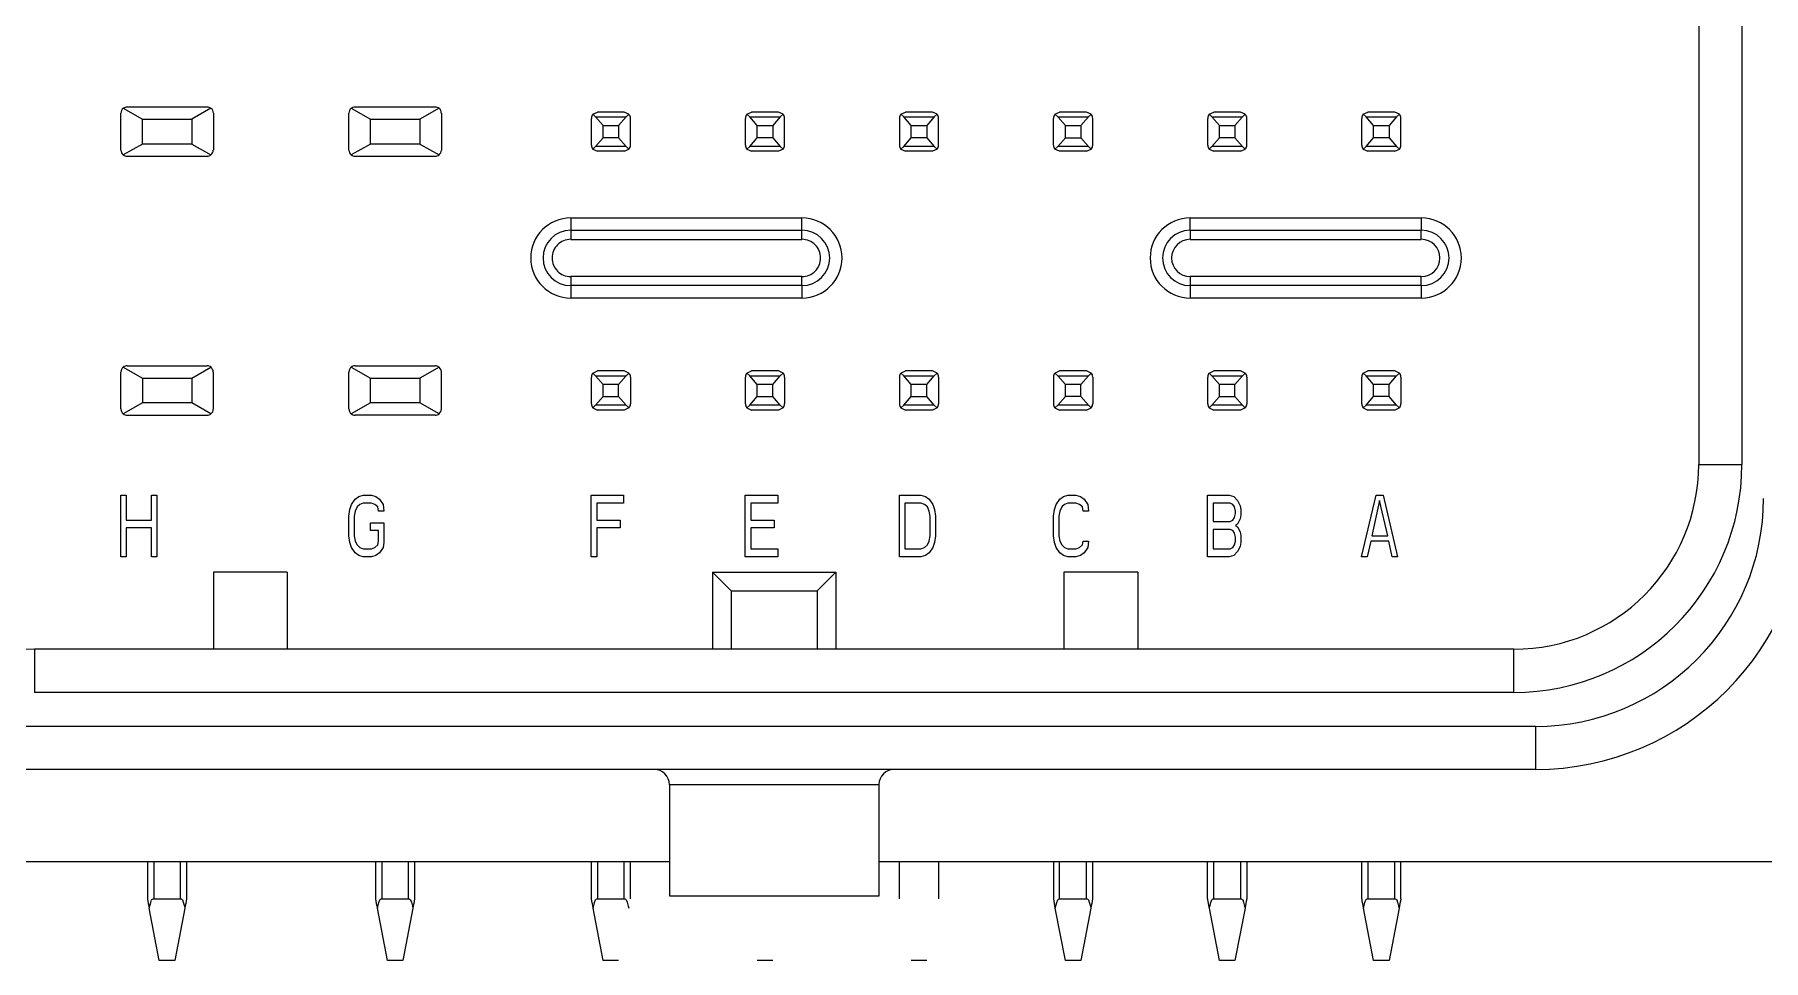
# Model space of a CAD drawing. Extents: x 2.24 to 7.89, y 4.31 to 7.98.
# Drawn here: x 2.791 to 3.895, y 4.374 to 4.966 of the extents above; entities that cross this region are included whole.
import ezdxf

# ---------------------------------------------------------------- set-up
doc = ezdxf.new("R2010")
doc.units = 0
doc.layers.get('0').update_dxf_attribs({"linetype": 'CONTINUOUS'})

msp = doc.modelspace()

# ---------------------------------------------------------------- linework, layer by layer
at = {"color": 7, "linetype": 'CONTINUOUS'}
for p, q in [((3.8538, 5.2818), (3.8538, 4.6913)), ((3.8814, 5.2818), (3.8814, 4.6913)), ((2.8459, 4.8921), (2.8459, 4.9157)), ((2.8474, 4.9188), (2.8597, 4.9118)), ((2.901, 4.9196), (2.8499, 4.9196)), ((2.9035, 4.9188), (2.8912, 4.9118)), ((2.905, 4.9157), (2.905, 4.8921)), ((2.9916, 4.8921), (2.9916, 4.9157)), ((2.9931, 4.9188), (3.0054, 4.9118)), ((3.0467, 4.9196), (2.9955, 4.9196)), ((3.0492, 4.9188), (3.0369, 4.9118)), ((3.0507, 4.9157), (3.0507, 4.8921)), ((3.1473, 4.915), (3.1504, 4.9164)), ((3.1473, 4.915), (3.1491, 4.9133)), ((3.1675, 4.9164), (3.1504, 4.9164)), ((3.1705, 4.915), (3.1675, 4.9164)), ((3.1687, 4.9133), (3.1705, 4.915)), ((3.2458, 4.915), (3.2488, 4.9164)), ((3.2458, 4.915), (3.2476, 4.9133)), ((3.2659, 4.9164), (3.2488, 4.9164)), ((3.2689, 4.915), (3.2659, 4.9164)), ((3.2671, 4.9133), (3.2689, 4.915)), ((3.3442, 4.915), (3.3472, 4.9164)), ((3.3442, 4.915), (3.346, 4.9133)), ((3.3643, 4.9164), (3.3472, 4.9164)), ((3.3673, 4.915), (3.3643, 4.9164)), ((3.3655, 4.9133), (3.3673, 4.915)), ((3.4426, 4.915), (3.4456, 4.9164)), ((3.4444, 4.9133), (3.4426, 4.915)), ((3.4628, 4.9164), (3.4456, 4.9164)), ((3.4658, 4.915), (3.4628, 4.9164)), ((3.4658, 4.915), (3.464, 4.9133)), ((3.541, 4.915), (3.5441, 4.9164)), ((3.541, 4.915), (3.5428, 4.9133)), ((3.5612, 4.9164), (3.5441, 4.9164)), ((3.5642, 4.915), (3.5612, 4.9164)), ((3.5624, 4.9133), (3.5642, 4.915)), ((3.6395, 4.915), (3.6425, 4.9164)), ((3.6395, 4.915), (3.6413, 4.9133)), ((3.6596, 4.9164), (3.6425, 4.9164)), ((3.6626, 4.915), (3.6596, 4.9164)), ((3.6608, 4.9133), (3.6626, 4.915)), ((2.8597, 4.896), (2.8597, 4.9118)), ((2.8597, 4.9118), (2.8912, 4.9118)), ((2.8912, 4.9118), (2.8912, 4.896)), ((3.0054, 4.896), (3.0054, 4.9118)), ((3.0054, 4.9118), (3.0369, 4.9118)), ((3.0369, 4.9118), (3.0369, 4.896)), ((3.1464, 4.9124), (3.1464, 4.8953)), ((3.154, 4.9078), (3.1491, 4.9133)), ((3.1491, 4.9133), (3.1687, 4.9133)), ((3.154, 4.9078), (3.1638, 4.9078)), ((3.154, 4.9), (3.154, 4.9078)), ((3.1687, 4.9133), (3.1638, 4.9078)), ((3.1638, 4.9078), (3.1638, 4.9)), ((3.1714, 4.8953), (3.1714, 4.9124)), ((3.2448, 4.9124), (3.2448, 4.8953)), ((3.2524, 4.9078), (3.2476, 4.9133)), ((3.2476, 4.9133), (3.2671, 4.9133)), ((3.2524, 4.9078), (3.2623, 4.9078)), ((3.2524, 4.9), (3.2524, 4.9078)), ((3.2671, 4.9133), (3.2623, 4.9078)), ((3.2623, 4.9078), (3.2623, 4.9)), ((3.2698, 4.8953), (3.2698, 4.9124)), ((3.3433, 4.9124), (3.3433, 4.8953)), ((3.3508, 4.9078), (3.346, 4.9133)), ((3.346, 4.9133), (3.3655, 4.9133)), ((3.3508, 4.9), (3.3508, 4.9078)), ((3.3508, 4.9078), (3.3607, 4.9078)), ((3.3655, 4.9133), (3.3607, 4.9078)), ((3.3607, 4.9078), (3.3607, 4.9)), ((3.3683, 4.8953), (3.3683, 4.9124)), ((3.4417, 4.8953), (3.4417, 4.9124)), ((3.4493, 4.9078), (3.4444, 4.9133)), ((3.4444, 4.9133), (3.464, 4.9133)), ((3.4493, 4.9), (3.4493, 4.9078)), ((3.4493, 4.9078), (3.4591, 4.9078)), ((3.464, 4.9133), (3.4591, 4.9078)), ((3.4591, 4.9078), (3.4591, 4.9)), ((3.4667, 4.8953), (3.4667, 4.9124)), ((3.5401, 4.9124), (3.5401, 4.8953)), ((3.5477, 4.9078), (3.5428, 4.9133)), ((3.5428, 4.9133), (3.5624, 4.9133)), ((3.5477, 4.9078), (3.5575, 4.9078)), ((3.5477, 4.9), (3.5477, 4.9078)), ((3.5624, 4.9133), (3.5575, 4.9078)), ((3.5575, 4.9078), (3.5575, 4.9)), ((3.5651, 4.8953), (3.5651, 4.9124)), ((3.6385, 4.9124), (3.6385, 4.8953)), ((3.6461, 4.9078), (3.6413, 4.9133)), ((3.6413, 4.9133), (3.6608, 4.9133)), ((3.6461, 4.9078), (3.656, 4.9078)), ((3.6461, 4.9), (3.6461, 4.9078)), ((3.6608, 4.9133), (3.656, 4.9078)), ((3.656, 4.9078), (3.656, 4.9)), ((3.6635, 4.8953), (3.6635, 4.9124)), ((2.8597, 4.896), (2.8474, 4.889)), ((2.8912, 4.896), (2.8597, 4.896)), ((2.8912, 4.896), (2.9035, 4.889)), ((3.0054, 4.896), (2.9931, 4.889)), ((3.0369, 4.896), (3.0054, 4.896)), ((3.0369, 4.896), (3.0492, 4.889)), ((3.1473, 4.8928), (3.1491, 4.8945)), ((3.1473, 4.8928), (3.1504, 4.8914)), ((3.1491, 4.8945), (3.154, 4.9)), ((3.1687, 4.8945), (3.1491, 4.8945)), ((3.1638, 4.9), (3.154, 4.9)), ((3.1638, 4.9), (3.1687, 4.8945)), ((3.1675, 4.8914), (3.1705, 4.8928)), ((3.1687, 4.8945), (3.1705, 4.8928)), ((3.2458, 4.8928), (3.2476, 4.8945)), ((3.2458, 4.8928), (3.2488, 4.8914)), ((3.2476, 4.8945), (3.2524, 4.9)), ((3.2671, 4.8945), (3.2476, 4.8945)), ((3.2623, 4.9), (3.2524, 4.9)), ((3.2623, 4.9), (3.2671, 4.8945)), ((3.2689, 4.8928), (3.2659, 4.8914)), ((3.2671, 4.8945), (3.2689, 4.8928)), ((3.3442, 4.8928), (3.346, 4.8945)), ((3.3442, 4.8928), (3.3472, 4.8914)), ((3.346, 4.8945), (3.3508, 4.9)), ((3.3655, 4.8945), (3.346, 4.8945)), ((3.3607, 4.9), (3.3508, 4.9)), ((3.3607, 4.9), (3.3655, 4.8945)), ((3.3673, 4.8928), (3.3643, 4.8914)), ((3.3655, 4.8945), (3.3673, 4.8928)), ((3.4444, 4.8945), (3.4426, 4.8928)), ((3.4456, 4.8914), (3.4426, 4.8928)), ((3.4444, 4.8945), (3.4493, 4.9)), ((3.464, 4.8945), (3.4444, 4.8945)), ((3.4493, 4.9), (3.4591, 4.9)), ((3.4591, 4.9), (3.464, 4.8945)), ((3.4628, 4.8914), (3.4658, 4.8928)), ((3.4658, 4.8928), (3.464, 4.8945)), ((3.541, 4.8928), (3.5428, 4.8945)), ((3.541, 4.8928), (3.5441, 4.8914)), ((3.5428, 4.8945), (3.5477, 4.9)), ((3.5624, 4.8945), (3.5428, 4.8945)), ((3.5575, 4.9), (3.5477, 4.9)), ((3.5575, 4.9), (3.5624, 4.8945)), ((3.5612, 4.8914), (3.5642, 4.8928)), ((3.5624, 4.8945), (3.5642, 4.8928)), ((3.6395, 4.8928), (3.6413, 4.8945)), ((3.6395, 4.8928), (3.6425, 4.8914)), ((3.6413, 4.8945), (3.6461, 4.9)), ((3.6608, 4.8945), (3.6413, 4.8945)), ((3.656, 4.9), (3.6461, 4.9)), ((3.656, 4.9), (3.6608, 4.8945)), ((3.6596, 4.8914), (3.6626, 4.8928)), ((3.6608, 4.8945), (3.6626, 4.8928)), ((2.901, 4.8881), (2.8499, 4.8881)), ((3.0467, 4.8881), (2.9955, 4.8881)), ((3.1675, 4.8914), (3.1504, 4.8914)), ((3.2659, 4.8914), (3.2488, 4.8914)), ((3.3643, 4.8914), (3.3472, 4.8914)), ((3.4628, 4.8914), (3.4456, 4.8914)), ((3.5612, 4.8914), (3.5441, 4.8914)), ((3.6596, 4.8914), (3.6425, 4.8914)), ((3.1333, 4.8488), (3.1333, 4.8409)), ((3.1333, 4.8488), (3.281, 4.8488)), ((3.281, 4.8409), (3.281, 4.8488)), ((3.529, 4.8409), (3.529, 4.8488)), ((3.529, 4.8488), (3.6766, 4.8488)), ((3.6766, 4.8488), (3.6766, 4.8409)), ((3.1333, 4.8409), (3.1333, 4.835)), ((3.1333, 4.8409), (3.281, 4.8409)), ((3.281, 4.835), (3.281, 4.8409)), ((3.529, 4.8409), (3.529, 4.835)), ((3.529, 4.8409), (3.6766, 4.8409)), ((3.6766, 4.835), (3.6766, 4.8409)), ((3.1333, 4.835), (3.281, 4.835)), ((3.529, 4.835), (3.6766, 4.835)), ((3.1333, 4.8113), (3.1333, 4.8055)), ((3.281, 4.8113), (3.1333, 4.8113)), ((3.281, 4.8055), (3.1333, 4.8055)), ((3.1333, 4.8055), (3.1333, 4.7976)), ((3.281, 4.8055), (3.281, 4.8113)), ((3.281, 4.8055), (3.281, 4.7976)), ((3.6766, 4.8113), (3.529, 4.8113)), ((3.529, 4.8113), (3.529, 4.8055)), ((3.6766, 4.8055), (3.529, 4.8055)), ((3.529, 4.8055), (3.529, 4.7976)), ((3.6766, 4.8055), (3.6766, 4.8113)), ((3.6766, 4.8055), (3.6766, 4.7976)), ((3.281, 4.7976), (3.1333, 4.7976)), ((3.6766, 4.7976), (3.529, 4.7976)), ((2.8459, 4.7267), (2.8459, 4.7503)), ((2.8474, 4.7534), (2.8597, 4.7464)), ((2.8499, 4.7543), (2.901, 4.7543)), ((2.8912, 4.7464), (2.9035, 4.7534)), ((2.905, 4.7267), (2.905, 4.7503)), ((2.9916, 4.7267), (2.9916, 4.7503)), ((2.9931, 4.7534), (3.0054, 4.7464)), ((2.9955, 4.7543), (3.0467, 4.7543)), ((3.0492, 4.7534), (3.0369, 4.7464)), ((3.0507, 4.7267), (3.0507, 4.7503)), ((3.1473, 4.7496), (3.1504, 4.751)), ((3.1491, 4.7479), (3.1473, 4.7496)), ((3.1675, 4.751), (3.1504, 4.751)), ((3.1705, 4.7496), (3.1675, 4.751)), ((3.1687, 4.7479), (3.1705, 4.7496)), ((3.2458, 4.7496), (3.2488, 4.751)), ((3.2476, 4.7479), (3.2458, 4.7496)), ((3.2659, 4.751), (3.2488, 4.751)), ((3.2689, 4.7496), (3.2659, 4.751)), ((3.2671, 4.7479), (3.2689, 4.7496)), ((3.3442, 4.7496), (3.3472, 4.751)), ((3.346, 4.7479), (3.3442, 4.7496)), ((3.3643, 4.751), (3.3472, 4.751)), ((3.3673, 4.7496), (3.3643, 4.751)), ((3.3655, 4.7479), (3.3673, 4.7496)), ((3.4426, 4.7496), (3.4456, 4.751)), ((3.4426, 4.7496), (3.4444, 4.7479)), ((3.4628, 4.751), (3.4456, 4.751)), ((3.4658, 4.7496), (3.4628, 4.751)), ((3.464, 4.7479), (3.4658, 4.7496)), ((3.541, 4.7496), (3.5441, 4.751)), ((3.5428, 4.7479), (3.541, 4.7496)), ((3.5612, 4.751), (3.5441, 4.751)), ((3.5642, 4.7496), (3.5612, 4.751)), ((3.5624, 4.7479), (3.5642, 4.7496)), ((3.6395, 4.7496), (3.6425, 4.751)), ((3.6395, 4.7496), (3.6413, 4.7479)), ((3.6596, 4.751), (3.6425, 4.751)), ((3.6626, 4.7496), (3.6596, 4.751)), ((3.6608, 4.7479), (3.6626, 4.7496)), ((2.8597, 4.7464), (2.8597, 4.7307)), ((2.8597, 4.7464), (2.8912, 4.7464)), ((2.8912, 4.7464), (2.8912, 4.7307)), ((3.0054, 4.7307), (3.0054, 4.7464)), ((3.0054, 4.7464), (3.0369, 4.7464)), ((3.0369, 4.7464), (3.0369, 4.7307)), ((3.1464, 4.7471), (3.1464, 4.73)), ((3.154, 4.7424), (3.1491, 4.7479)), ((3.1491, 4.7479), (3.1687, 4.7479)), ((3.154, 4.7346), (3.154, 4.7424)), ((3.1638, 4.7424), (3.154, 4.7424)), ((3.1638, 4.7424), (3.1687, 4.7479)), ((3.1638, 4.7346), (3.1638, 4.7424)), ((3.1714, 4.7471), (3.1714, 4.73)), ((3.2448, 4.7471), (3.2448, 4.73)), ((3.2524, 4.7424), (3.2476, 4.7479)), ((3.2476, 4.7479), (3.2671, 4.7479)), ((3.2623, 4.7424), (3.2524, 4.7424)), ((3.2524, 4.7346), (3.2524, 4.7424)), ((3.2623, 4.7424), (3.2671, 4.7479)), ((3.2623, 4.7346), (3.2623, 4.7424)), ((3.2698, 4.7471), (3.2698, 4.73)), ((3.3433, 4.7471), (3.3433, 4.73)), ((3.3508, 4.7424), (3.346, 4.7479)), ((3.346, 4.7479), (3.3655, 4.7479)), ((3.3508, 4.7346), (3.3508, 4.7424)), ((3.3607, 4.7424), (3.3508, 4.7424)), ((3.3607, 4.7424), (3.3655, 4.7479)), ((3.3607, 4.7346), (3.3607, 4.7424)), ((3.3683, 4.7471), (3.3683, 4.73)), ((3.4417, 4.7471), (3.4417, 4.73)), ((3.4493, 4.7424), (3.4444, 4.7479)), ((3.4444, 4.7479), (3.464, 4.7479)), ((3.4591, 4.7424), (3.4493, 4.7424)), ((3.4493, 4.7346), (3.4493, 4.7424)), ((3.4591, 4.7424), (3.464, 4.7479)), ((3.4591, 4.7346), (3.4591, 4.7424)), ((3.4667, 4.7471), (3.4667, 4.73)), ((3.5401, 4.7471), (3.5401, 4.73)), ((3.5477, 4.7424), (3.5428, 4.7479)), ((3.5428, 4.7479), (3.5624, 4.7479)), ((3.5477, 4.7346), (3.5477, 4.7424)), ((3.5575, 4.7424), (3.5477, 4.7424)), ((3.5575, 4.7424), (3.5624, 4.7479)), ((3.5575, 4.7346), (3.5575, 4.7424)), ((3.5651, 4.7471), (3.5651, 4.73)), ((3.6385, 4.7471), (3.6385, 4.73)), ((3.6461, 4.7424), (3.6413, 4.7479)), ((3.6413, 4.7479), (3.6608, 4.7479)), ((3.6461, 4.7346), (3.6461, 4.7424)), ((3.656, 4.7424), (3.6461, 4.7424)), ((3.656, 4.7424), (3.6608, 4.7479)), ((3.656, 4.7346), (3.656, 4.7424)), ((3.6635, 4.7471), (3.6635, 4.73)), ((2.8597, 4.7307), (2.8474, 4.7236)), ((2.8912, 4.7307), (2.8597, 4.7307)), ((2.9035, 4.7236), (2.8912, 4.7307)), ((3.0054, 4.7307), (2.9931, 4.7236)), ((3.0369, 4.7307), (3.0054, 4.7307)), ((3.0492, 4.7236), (3.0369, 4.7307)), ((3.1491, 4.7291), (3.1473, 4.7274)), ((3.1473, 4.7274), (3.1504, 4.726)), ((3.1491, 4.7291), (3.154, 4.7346)), ((3.1687, 4.7291), (3.1491, 4.7291)), ((3.154, 4.7346), (3.1638, 4.7346)), ((3.1687, 4.7291), (3.1638, 4.7346)), ((3.1705, 4.7274), (3.1675, 4.726)), ((3.1705, 4.7274), (3.1687, 4.7291)), ((3.2476, 4.7291), (3.2458, 4.7274)), ((3.2458, 4.7274), (3.2488, 4.726)), ((3.2476, 4.7291), (3.2524, 4.7346)), ((3.2671, 4.7291), (3.2476, 4.7291)), ((3.2524, 4.7346), (3.2623, 4.7346)), ((3.2671, 4.7291), (3.2623, 4.7346)), ((3.2689, 4.7274), (3.2659, 4.726)), ((3.2689, 4.7274), (3.2671, 4.7291)), ((3.346, 4.7291), (3.3442, 4.7274)), ((3.3442, 4.7274), (3.3472, 4.726)), ((3.346, 4.7291), (3.3508, 4.7346)), ((3.3655, 4.7291), (3.346, 4.7291)), ((3.3508, 4.7346), (3.3607, 4.7346)), ((3.3655, 4.7291), (3.3607, 4.7346)), ((3.3673, 4.7274), (3.3643, 4.726)), ((3.3673, 4.7274), (3.3655, 4.7291)), ((3.4426, 4.7274), (3.4444, 4.7291)), ((3.4426, 4.7274), (3.4456, 4.726)), ((3.4444, 4.7291), (3.4493, 4.7346)), ((3.464, 4.7291), (3.4444, 4.7291)), ((3.4591, 4.7346), (3.4493, 4.7346)), ((3.464, 4.7291), (3.4591, 4.7346)), ((3.4628, 4.726), (3.4658, 4.7274)), ((3.4658, 4.7274), (3.464, 4.7291)), ((3.5428, 4.7291), (3.541, 4.7274)), ((3.541, 4.7274), (3.5441, 4.726)), ((3.5428, 4.7291), (3.5477, 4.7346)), ((3.5624, 4.7291), (3.5428, 4.7291)), ((3.5477, 4.7346), (3.5575, 4.7346)), ((3.5624, 4.7291), (3.5575, 4.7346)), ((3.5642, 4.7274), (3.5612, 4.726)), ((3.5642, 4.7274), (3.5624, 4.7291)), ((3.6395, 4.7274), (3.6413, 4.7291)), ((3.6395, 4.7274), (3.6425, 4.726)), ((3.6413, 4.7291), (3.6461, 4.7346)), ((3.6608, 4.7291), (3.6413, 4.7291)), ((3.656, 4.7346), (3.6461, 4.7346)), ((3.6608, 4.7291), (3.656, 4.7346)), ((3.6626, 4.7274), (3.6596, 4.726)), ((3.6626, 4.7274), (3.6608, 4.7291)), ((2.8499, 4.7228), (2.901, 4.7228)), ((3.0467, 4.7228), (2.9955, 4.7228)), ((3.1675, 4.726), (3.1504, 4.726)), ((3.2659, 4.726), (3.2488, 4.726)), ((3.3643, 4.726), (3.3472, 4.726)), ((3.4628, 4.726), (3.4456, 4.726)), ((3.5612, 4.726), (3.5441, 4.726)), ((3.6596, 4.726), (3.6425, 4.726)), ((3.8538, 4.6913), (3.8814, 4.6913)), ((2.8459, 4.6716), (2.8494, 4.6716)), ((2.8459, 4.6322), (2.8459, 4.6716)), ((2.8494, 4.6716), (2.8494, 4.6557)), ((2.8654, 4.6716), (2.8689, 4.6716)), ((2.8654, 4.6557), (2.8654, 4.6716)), ((2.8689, 4.6716), (2.8689, 4.6322)), ((2.9979, 4.6708), (3.0008, 4.6716)), ((3.0008, 4.6716), (3.006, 4.6716)), ((3.006, 4.6716), (3.0088, 4.6708)), ((3.1464, 4.6716), (3.1671, 4.6716)), ((3.1464, 4.6322), (3.1464, 4.6716)), ((3.1671, 4.6716), (3.1671, 4.6666)), ((3.2448, 4.6716), (3.2655, 4.6716)), ((3.2448, 4.6322), (3.2448, 4.6716)), ((3.2655, 4.6716), (3.2655, 4.6666)), ((3.3433, 4.6716), (3.357, 4.6716)), ((3.3433, 4.6322), (3.3433, 4.6716)), ((3.357, 4.6716), (3.3599, 4.6708)), ((3.448, 4.6708), (3.4509, 4.6716)), ((3.4509, 4.6716), (3.456, 4.6716)), ((3.456, 4.6716), (3.4589, 4.6708)), ((3.5401, 4.6716), (3.5539, 4.6716)), ((3.5401, 4.6322), (3.5401, 4.6716)), ((3.5539, 4.6716), (3.5568, 4.6708)), ((3.6385, 4.6322), (3.6477, 4.6716)), ((3.6477, 4.6716), (3.6523, 4.6716)), ((3.6523, 4.6716), (3.6615, 4.6322)), ((2.9916, 4.6582), (2.9922, 4.6624)), ((2.9922, 4.6624), (2.9933, 4.6657)), ((2.9933, 4.6657), (2.9956, 4.6691)), ((2.9956, 4.6615), (2.995, 4.6582)), ((2.9956, 4.6691), (2.9979, 4.6708)), ((2.9968, 4.6641), (2.9956, 4.6615)), ((2.9985, 4.6657), (2.9968, 4.6641)), ((3.0008, 4.6666), (2.9985, 4.6657)), ((3.006, 4.6666), (3.0008, 4.6666)), ((3.0082, 4.6657), (3.006, 4.6666)), ((3.01, 4.6641), (3.0082, 4.6657)), ((3.0088, 4.6708), (3.0111, 4.6691)), ((3.0105, 4.6615), (3.01, 4.6641)), ((3.014, 4.6615), (3.0105, 4.6615)), ((3.0111, 4.6691), (3.0134, 4.6657)), ((3.0134, 4.6657), (3.014, 4.6615)), ((3.1499, 4.6666), (3.1499, 4.6557)), ((3.1671, 4.6666), (3.1499, 4.6666)), ((3.2483, 4.6666), (3.2483, 4.6557)), ((3.2655, 4.6666), (3.2483, 4.6666)), ((3.357, 4.6666), (3.3467, 4.6666)), ((3.3467, 4.6666), (3.3467, 4.6373)), ((3.3593, 4.6657), (3.357, 4.6666)), ((3.3611, 4.6641), (3.3593, 4.6657)), ((3.3599, 4.6708), (3.3622, 4.6691)), ((3.3622, 4.6615), (3.3611, 4.6641)), ((3.3622, 4.6691), (3.3645, 4.6657)), ((3.3628, 4.6582), (3.3622, 4.6615)), ((3.3645, 4.6657), (3.3657, 4.6624)), ((3.3657, 4.6624), (3.3662, 4.6582)), ((3.4417, 4.6582), (3.4423, 4.6624)), ((3.4423, 4.6624), (3.4434, 4.6657)), ((3.4434, 4.6657), (3.4457, 4.6691)), ((3.4457, 4.6615), (3.4451, 4.6582)), ((3.4457, 4.6691), (3.448, 4.6708)), ((3.4469, 4.6641), (3.4457, 4.6615)), ((3.4486, 4.6657), (3.4469, 4.6641)), ((3.4509, 4.6666), (3.4486, 4.6657)), ((3.456, 4.6666), (3.4509, 4.6666)), ((3.4583, 4.6657), (3.456, 4.6666)), ((3.4601, 4.6641), (3.4583, 4.6657)), ((3.4589, 4.6708), (3.4612, 4.6691)), ((3.4606, 4.6615), (3.4601, 4.6641)), ((3.4641, 4.6615), (3.4606, 4.6615)), ((3.4612, 4.6691), (3.4635, 4.6657)), ((3.4635, 4.6657), (3.4641, 4.6615)), ((3.5436, 4.6666), (3.5436, 4.6548)), ((3.5545, 4.6666), (3.5436, 4.6666)), ((3.5562, 4.6657), (3.5545, 4.6666)), ((3.5573, 4.6641), (3.5562, 4.6657)), ((3.5568, 4.6708), (3.5591, 4.6682)), ((3.5579, 4.6615), (3.5573, 4.6641)), ((3.5579, 4.6599), (3.5579, 4.6615)), ((3.5591, 4.6682), (3.5608, 4.6649)), ((3.5608, 4.6649), (3.5614, 4.6624)), ((3.5614, 4.6624), (3.5614, 4.659)), ((3.65, 4.6682), (3.6449, 4.6456)), ((3.6552, 4.6456), (3.65, 4.6682)), ((2.8494, 4.6557), (2.8654, 4.6557)), ((2.8494, 4.6507), (2.8494, 4.6322)), ((2.8654, 4.6507), (2.8494, 4.6507)), ((2.8654, 4.6322), (2.8654, 4.6507)), ((2.9916, 4.6456), (2.9916, 4.6582)), ((2.995, 4.6582), (2.995, 4.6456)), ((3.0054, 4.649), (3.0054, 4.654)), ((3.0054, 4.654), (3.014, 4.654)), ((3.014, 4.654), (3.014, 4.6414)), ((3.1499, 4.6557), (3.1648, 4.6557)), ((3.1499, 4.6507), (3.1499, 4.6322)), ((3.1648, 4.6507), (3.1499, 4.6507)), ((3.1648, 4.6557), (3.1648, 4.6507)), ((3.2483, 4.6557), (3.2632, 4.6557)), ((3.2632, 4.6507), (3.2483, 4.6507)), ((3.2483, 4.6507), (3.2483, 4.6373)), ((3.2632, 4.6557), (3.2632, 4.6507)), ((3.3628, 4.6456), (3.3628, 4.6582)), ((3.3662, 4.6582), (3.3662, 4.6456)), ((3.4417, 4.6456), (3.4417, 4.6582)), ((3.4451, 4.6582), (3.4451, 4.6456)), ((3.5436, 4.6548), (3.5545, 4.6548)), ((3.5436, 4.6498), (3.5436, 4.6373)), ((3.5545, 4.6498), (3.5436, 4.6498)), ((3.5545, 4.6548), (3.5562, 4.6557)), ((3.5562, 4.649), (3.5545, 4.6498)), ((3.5562, 4.6557), (3.5573, 4.6574)), ((3.5573, 4.6574), (3.5579, 4.6599)), ((3.5591, 4.6532), (3.5579, 4.6523)), ((3.5579, 4.6523), (3.5591, 4.6515)), ((3.5608, 4.6565), (3.5591, 4.6532)), ((3.5591, 4.6515), (3.5608, 4.6481)), ((3.5614, 4.659), (3.5608, 4.6565)), ((2.9922, 4.6414), (2.9916, 4.6456)), ((2.9933, 4.6381), (2.9922, 4.6414)), ((2.995, 4.6456), (2.9956, 4.6423)), ((2.9956, 4.6423), (2.9968, 4.6398)), ((2.9968, 4.6398), (2.9985, 4.6381)), ((3.0105, 4.649), (3.0054, 4.649)), ((3.0082, 4.6381), (3.01, 4.6398)), ((3.01, 4.6398), (3.0105, 4.6423)), ((3.0105, 4.6423), (3.0105, 4.649)), ((3.014, 4.6414), (3.0134, 4.6381)), ((3.3593, 4.6381), (3.3611, 4.6398)), ((3.3611, 4.6398), (3.3622, 4.6423)), ((3.3622, 4.6423), (3.3628, 4.6456)), ((3.3657, 4.6414), (3.3645, 4.6381)), ((3.3662, 4.6456), (3.3657, 4.6414)), ((3.4423, 4.6414), (3.4417, 4.6456)), ((3.4434, 4.6381), (3.4423, 4.6414)), ((3.4451, 4.6456), (3.4457, 4.6423)), ((3.4457, 4.6423), (3.4469, 4.6398)), ((3.4469, 4.6398), (3.4486, 4.6381)), ((3.4583, 4.6381), (3.4601, 4.6398)), ((3.4601, 4.6398), (3.4606, 4.6423)), ((3.4606, 4.6423), (3.4641, 4.6423)), ((3.4641, 4.6423), (3.4635, 4.6381)), ((3.5573, 4.6473), (3.5562, 4.649)), ((3.5562, 4.6381), (3.5573, 4.6398)), ((3.5579, 4.6448), (3.5573, 4.6473)), ((3.5573, 4.6398), (3.5579, 4.6423)), ((3.5579, 4.6423), (3.5579, 4.6448)), ((3.5608, 4.6389), (3.5591, 4.6356)), ((3.5608, 4.6481), (3.5614, 4.6456)), ((3.5614, 4.6414), (3.5608, 4.6389)), ((3.5614, 4.6456), (3.5614, 4.6414)), ((3.6443, 4.6423), (3.642, 4.6322)), ((3.6558, 4.6423), (3.6443, 4.6423)), ((3.6449, 4.6456), (3.6552, 4.6456)), ((3.6581, 4.6322), (3.6558, 4.6423)), ((2.8494, 4.6322), (2.8459, 4.6322)), ((2.8689, 4.6322), (2.8654, 4.6322)), ((2.9956, 4.6347), (2.9933, 4.6381)), ((2.9979, 4.6331), (2.9956, 4.6347)), ((3.0008, 4.6322), (2.9979, 4.6331)), ((2.9985, 4.6381), (3.0008, 4.6373)), ((3.0008, 4.6373), (3.006, 4.6373)), ((3.006, 4.6322), (3.0008, 4.6322)), ((3.006, 4.6373), (3.0082, 4.6381)), ((3.0088, 4.6331), (3.006, 4.6322)), ((3.0111, 4.6347), (3.0088, 4.6331)), ((3.0134, 4.6381), (3.0111, 4.6347)), ((3.1499, 4.6322), (3.1464, 4.6322)), ((3.2655, 4.6322), (3.2448, 4.6322)), ((3.2483, 4.6373), (3.2655, 4.6373)), ((3.2655, 4.6373), (3.2655, 4.6322)), ((3.357, 4.6322), (3.3433, 4.6322)), ((3.3467, 4.6373), (3.357, 4.6373)), ((3.357, 4.6373), (3.3593, 4.6381)), ((3.3599, 4.6331), (3.357, 4.6322)), ((3.3622, 4.6347), (3.3599, 4.6331)), ((3.3645, 4.6381), (3.3622, 4.6347)), ((3.4457, 4.6347), (3.4434, 4.6381)), ((3.448, 4.6331), (3.4457, 4.6347)), ((3.4509, 4.6322), (3.448, 4.6331)), ((3.4486, 4.6381), (3.4509, 4.6373)), ((3.4509, 4.6373), (3.456, 4.6373)), ((3.456, 4.6322), (3.4509, 4.6322)), ((3.456, 4.6373), (3.4583, 4.6381)), ((3.4589, 4.6331), (3.456, 4.6322)), ((3.4612, 4.6347), (3.4589, 4.6331)), ((3.4635, 4.6381), (3.4612, 4.6347)), ((3.5539, 4.6322), (3.5401, 4.6322)), ((3.5436, 4.6373), (3.5545, 4.6373)), ((3.5568, 4.6331), (3.5539, 4.6322)), ((3.5545, 4.6373), (3.5562, 4.6381)), ((3.5591, 4.6356), (3.5568, 4.6331)), ((3.642, 4.6322), (3.6385, 4.6322)), ((3.6615, 4.6322), (3.6581, 4.6322)), ((2.9522, 4.6224), (2.905, 4.6224)), ((2.905, 4.6224), (2.905, 4.5732)), ((2.9522, 4.6224), (2.9522, 4.5732)), ((3.2239, 4.6224), (3.3026, 4.6224)), ((3.2239, 4.6224), (3.2357, 4.6106)), ((3.2239, 4.6224), (3.2239, 4.5732)), ((3.2908, 4.6106), (3.3026, 4.6224)), ((3.3026, 4.6224), (3.3026, 4.5732)), ((3.4483, 4.6224), (3.4483, 4.5732)), ((3.4955, 4.6224), (3.4483, 4.6224)), ((3.4955, 4.6224), (3.4955, 4.5732)), ((3.2357, 4.6106), (3.2908, 4.6106)), ((3.2357, 4.6106), (3.2357, 4.5732)), ((3.2908, 4.6106), (3.2908, 4.5732)), ((2.7908, 4.5732), (2.7908, 4.5456)), ((3.7357, 4.5732), (2.7908, 4.5732)), ((3.7357, 4.5456), (3.7357, 4.5732)), ((3.7357, 4.5456), (2.7908, 4.5456)), ((2.777, 4.524), (3.7495, 4.524)), ((3.7495, 4.524), (3.7495, 4.4964)), ((3.7495, 4.4964), (2.777, 4.4964)), ((3.1963, 4.4866), (3.1963, 4.4156)), ((3.3302, 4.4866), (3.1963, 4.4866)), ((3.3302, 4.4156), (3.3302, 4.4866)), ((3.1963, 4.4373), (2.4676, 4.4373)), ((2.863, 4.4373), (2.863, 4.4137)), ((2.8669, 4.4373), (2.8669, 4.4137)), ((2.884, 4.4137), (2.884, 4.4373)), ((2.888, 4.4137), (2.888, 4.4373)), ((3.0086, 4.4373), (3.0086, 4.4137)), ((3.0126, 4.4373), (3.0126, 4.4137)), ((3.0297, 4.4137), (3.0297, 4.4373)), ((3.0336, 4.4137), (3.0336, 4.4373)), ((3.1464, 4.4373), (3.1464, 4.4137)), ((3.1504, 4.4373), (3.1504, 4.4137)), ((3.1675, 4.4137), (3.1675, 4.4373)), ((3.1714, 4.4137), (3.1714, 4.4373)), ((4.8302, 4.4373), (3.3302, 4.4373)), ((3.3433, 4.4137), (3.3433, 4.4373)), ((3.3683, 4.4373), (3.3683, 4.4137)), ((3.4417, 4.4373), (3.4417, 4.4137)), ((3.4456, 4.4137), (3.4456, 4.4373)), ((3.4628, 4.4137), (3.4628, 4.4373)), ((3.4667, 4.4137), (3.4667, 4.4373)), ((3.5401, 4.4137), (3.5401, 4.4373)), ((3.5441, 4.4137), (3.5441, 4.4373)), ((3.5612, 4.4373), (3.5612, 4.4137)), ((3.5651, 4.4373), (3.5651, 4.4137)), ((3.6385, 4.4373), (3.6385, 4.4137)), ((3.6425, 4.4373), (3.6425, 4.4137)), ((3.6596, 4.4137), (3.6596, 4.4373)), ((3.6635, 4.4137), (3.6635, 4.4373)), ((2.8705, 4.3744), (2.8641, 4.4077)), ((2.8669, 4.4137), (2.884, 4.4137)), ((2.8868, 4.4077), (2.8804, 4.3744)), ((3.0162, 4.3744), (3.0098, 4.4077)), ((3.0126, 4.4137), (3.0297, 4.4137)), ((3.0325, 4.4077), (3.026, 4.3744)), ((3.154, 4.3744), (3.1476, 4.4077)), ((3.1504, 4.4137), (3.1675, 4.4137)), ((3.1963, 4.4157), (3.2633, 4.4157)), ((3.2633, 4.4157), (3.3302, 4.4157)), ((3.4493, 4.3744), (3.4428, 4.4077)), ((3.4456, 4.4137), (3.4628, 4.4137)), ((3.4655, 4.4077), (3.4591, 4.3744)), ((3.5477, 4.3744), (3.5413, 4.4077)), ((3.5441, 4.4137), (3.5612, 4.4137)), ((3.564, 4.4077), (3.5575, 4.3744)), ((3.6461, 4.3744), (3.6397, 4.4077)), ((3.6425, 4.4137), (3.6596, 4.4137)), ((3.6624, 4.4077), (3.656, 4.3744)), ((2.8804, 4.3744), (2.8705, 4.3744)), ((3.026, 4.3744), (3.0162, 4.3744)), ((3.1638, 4.3744), (3.154, 4.3744)), ((3.2623, 4.3744), (3.2524, 4.3744)), ((3.3607, 4.3744), (3.3508, 4.3744)), ((3.4591, 4.3744), (3.4493, 4.3744)), ((3.5575, 4.3744), (3.5477, 4.3744)), ((3.656, 4.3744), (3.6461, 4.3744))]:
    msp.add_line(p, q, dxfattribs=at)
for points in [[(2.8641, 4.4077), (2.865, 4.4113), (2.8656, 4.413), (2.8658, 4.4133), (2.8661, 4.4135), (2.8665, 4.4137), (2.8669, 4.4137)], [(2.884, 4.4137), (2.8844, 4.4137), (2.8847, 4.4135), (2.885, 4.4133), (2.8853, 4.413), (2.8858, 4.4116), (2.8865, 4.4091), (2.8868, 4.4077)], [(3.0098, 4.4077), (3.0107, 4.4113), (3.0113, 4.413), (3.0115, 4.4133), (3.0118, 4.4135), (3.0122, 4.4137), (3.0126, 4.4137)], [(3.0297, 4.4137), (3.0301, 4.4137), (3.0304, 4.4135), (3.0307, 4.4133), (3.031, 4.413), (3.0315, 4.4116), (3.0322, 4.4091), (3.0325, 4.4077)], [(3.1476, 4.4077), (3.1485, 4.4113), (3.1491, 4.413), (3.1493, 4.4133), (3.1496, 4.4135), (3.1499, 4.4137), (3.1504, 4.4137)], [(3.1675, 4.4137), (3.1679, 4.4137), (3.1682, 4.4135), (3.1685, 4.4133), (3.1688, 4.413), (3.1693, 4.4116), (3.17, 4.4091), (3.1703, 4.4077)], [(3.4428, 4.4077), (3.4438, 4.4113), (3.4444, 4.413), (3.4446, 4.4133), (3.4449, 4.4135), (3.4452, 4.4137), (3.4456, 4.4137)], [(3.4628, 4.4137), (3.4631, 4.4137), (3.4635, 4.4135), (3.4638, 4.4133), (3.464, 4.413), (3.4645, 4.4116), (3.4652, 4.4091), (3.4655, 4.4077)], [(3.5413, 4.4077), (3.5412, 4.4081), (3.5407, 4.4109), (3.5403, 4.413), (3.5402, 4.4133), (3.5402, 4.4135), (3.5401, 4.4137), (3.5401, 4.4137)], [(3.5413, 4.4077), (3.5422, 4.4113), (3.5428, 4.413), (3.543, 4.4133), (3.5433, 4.4135), (3.5436, 4.4137), (3.5441, 4.4137)], [(3.5612, 4.4137), (3.5616, 4.4137), (3.5619, 4.4135), (3.5622, 4.4133), (3.5625, 4.413), (3.563, 4.4116), (3.5637, 4.4091), (3.564, 4.4077)], [(3.6397, 4.4077), (3.6406, 4.4113), (3.6412, 4.413), (3.6414, 4.4133), (3.6417, 4.4135), (3.6421, 4.4137), (3.6425, 4.4137)], [(3.6596, 4.4137), (3.66, 4.4137), (3.6603, 4.4135), (3.6606, 4.4133), (3.6609, 4.413), (3.6614, 4.4116), (3.6621, 4.4091), (3.6624, 4.4077)]]:
    msp.add_lwpolyline(points, dxfattribs=at)
for centre, radius, start, end in [((2.8499, 4.9157), 0.00394, 128.4109, 179.9995), ((2.8499, 4.9157), 0.00394, 90.0016, 128.4067), ((2.901, 4.9157), 0.00394, 51.5924, 89.9972), ((2.9015, 4.9159), 0.00353, 356.7254, 54.8642), ((2.9955, 4.9157), 0.00394, 128.4109, 179.9995), ((2.9955, 4.9157), 0.00394, 90.0016, 128.4067), ((3.0467, 4.9157), 0.00394, 51.5895, 90), ((3.0471, 4.9159), 0.00353, 356.7229, 54.8667), ((3.1504, 4.9124), 0.00394, 139.9345, 180.0046), ((3.1675, 4.9124), 0.00394, 359.9943, 40.0667), ((3.2488, 4.9124), 0.00394, 139.9408, 179.9924), ((3.2659, 4.9124), 0.00394, 0.0065, 40.0603), ((3.3472, 4.9124), 0.00394, 139.9345, 180.0046), ((3.3643, 4.9124), 0.00394, 359.9943, 40.0667), ((3.4456, 4.9125), 0.00392, 139.8705, 180.1558), ((3.4628, 4.9124), 0.00394, 359.9943, 40.0667), ((3.5441, 4.9124), 0.00394, 139.9408, 179.9924), ((3.5612, 4.9124), 0.00394, 0.0065, 40.0603), ((3.6425, 4.9124), 0.00394, 139.9345, 180.0046), ((3.6596, 4.9124), 0.00394, 359.9943, 40.0667), ((3.1504, 4.8953), 0.00394, 179.9954, 220.0658), ((3.1675, 4.8953), 0.00394, 319.9329, 0.0058), ((3.2488, 4.8953), 0.00394, 180.0076, 220.0595), ((3.2659, 4.8953), 0.00394, 319.9393, 359.9936), ((3.3472, 4.8953), 0.00394, 179.9954, 220.0658), ((3.3643, 4.8953), 0.00394, 319.9329, 0.0058), ((3.4456, 4.8953), 0.00394, 179.9954, 220.0658), ((3.4628, 4.8953), 0.00394, 319.9329, 0.0058), ((3.5441, 4.8953), 0.00394, 180.0076, 220.0595), ((3.5612, 4.8953), 0.00394, 319.9393, 359.9936), ((3.6425, 4.8953), 0.00394, 179.9954, 220.0658), ((3.6596, 4.8953), 0.00394, 319.9329, 0.0058), ((2.8499, 4.8921), 0.00394, 179.9978, 231.5918), ((2.8497, 4.8915), 0.00334, 228.0122, 273.5795), ((2.901, 4.8921), 0.00394, 270.0001, 308.4104), ((2.901, 4.8921), 0.00394, 308.4079, 0.0025), ((2.9955, 4.8921), 0.00394, 179.9978, 231.5918), ((2.9953, 4.8915), 0.00334, 228.0122, 273.5795), ((3.0467, 4.8921), 0.00394, 269.9972, 308.4132), ((3.0467, 4.8921), 0.00394, 308.4079, 0.0025), ((3.1333, 4.8232), 0.0256, 90.0001, 179.9999), ((3.281, 4.8232), 0.0256, 0.0001, 89.9999), ((3.529, 4.8232), 0.0256, 90.0001, 179.9999), ((3.6766, 4.8232), 0.0256, 0.0001, 89.9999), ((3.1333, 4.8232), 0.0177, 90, 270), ((3.281, 4.8232), 0.0177, 270, 90), ((3.529, 4.8232), 0.0177, 90, 270), ((3.6766, 4.8232), 0.0177, 270, 90), ((3.1333, 4.8232), 0.0119, 89.9991, 180.0011), ((3.281, 4.8232), 0.0119, 359.9996, 90.0002), ((3.529, 4.8232), 0.0119, 90.0002, 179.9999), ((3.6766, 4.8232), 0.0119, 0.0003, 90.0002), ((3.1333, 4.8232), 0.0256, 180.0001, 269.9999), ((3.1333, 4.8232), 0.0119, 179.9989, 270.0008), ((3.281, 4.8232), 0.0119, 269.9999, 0.0004), ((3.281, 4.8232), 0.0256, 270.0001, 359.9999), ((3.529, 4.8232), 0.0256, 180.0001, 269.9999), ((3.529, 4.8232), 0.0119, 180, 269.9997), ((3.6766, 4.8232), 0.0119, 269.9999, 359.9997), ((3.6766, 4.8232), 0.0256, 270.0001, 359.9999), ((2.8499, 4.7503), 0.00394, 128.4108, 179.9996), ((2.8499, 4.7503), 0.00394, 89.9992, 128.4091), ((2.9013, 4.7509), 0.00334, 48.0115, 93.5781), ((2.901, 4.7503), 0.00394, 359.9978, 51.5918), ((2.9955, 4.7503), 0.00394, 128.4108, 179.9996), ((2.9955, 4.7503), 0.00394, 89.9992, 128.4091), ((3.0469, 4.7509), 0.00334, 48.0115, 93.5781), ((3.0467, 4.7503), 0.00394, 359.9978, 51.5918), ((3.1504, 4.7471), 0.00394, 139.9343, 180.0046), ((3.1675, 4.7471), 0.00394, 359.9942, 40.0669), ((3.2488, 4.7471), 0.00394, 139.9406, 179.9924), ((3.2659, 4.7471), 0.00394, 0.0064, 40.0606), ((3.3472, 4.7471), 0.00394, 139.9343, 180.0046), ((3.3643, 4.7471), 0.00394, 359.9942, 40.0669), ((3.4456, 4.7471), 0.00394, 139.9343, 180.0046), ((3.4628, 4.7471), 0.00394, 359.9942, 40.0669), ((3.5441, 4.7471), 0.00394, 139.9406, 179.9924), ((3.5612, 4.7471), 0.00394, 0.0064, 40.0606), ((3.6425, 4.7471), 0.00394, 139.9343, 180.0046), ((3.6596, 4.7471), 0.00394, 359.9942, 40.0669), ((2.8499, 4.7267), 0.00394, 179.9978, 231.5918), ((2.9014, 4.7265), 0.00356, 305.4298, 2.9806), ((2.9955, 4.7267), 0.00394, 179.9978, 231.5918), ((3.0467, 4.7267), 0.00394, 308.4079, 0.0025), ((3.1504, 4.73), 0.00394, 179.9954, 220.0657), ((3.1675, 4.73), 0.00394, 319.9331, 0.0058), ((3.2488, 4.73), 0.00394, 180.0076, 220.0594), ((3.2659, 4.73), 0.00394, 319.9394, 359.9936), ((3.3472, 4.73), 0.00394, 179.9954, 220.0657), ((3.3643, 4.73), 0.00394, 319.9331, 0.0058), ((3.4456, 4.73), 0.00394, 179.9954, 220.0657), ((3.4628, 4.73), 0.00394, 319.9331, 0.0058), ((3.5441, 4.73), 0.00394, 180.0076, 220.0594), ((3.5612, 4.73), 0.00394, 319.9394, 359.9936), ((3.6425, 4.73), 0.00394, 179.9954, 220.0657), ((3.6596, 4.73), 0.00394, 319.9331, 0.0058), ((2.8499, 4.7267), 0.00394, 231.5909, 270.0008), ((2.901, 4.7267), 0.00394, 270.0008, 308.4097), ((2.9953, 4.7261), 0.00334, 228.0127, 273.579), ((3.0467, 4.7267), 0.00394, 269.9979, 308.4125), ((2.7908, 4.6913), 0.1181, 180, 270), ((3.7357, 4.6913), 0.1457, 270, 0), ((3.7357, 4.6913), 0.1181, 270, 0), ((3.7495, 4.6696), 0.1457, 270, 0), ((3.7495, 4.6696), 0.1732, 270, 0), ((3.1865, 4.4866), 0.00984, 0, 90), ((3.34, 4.4866), 0.00984, 90, 180), ((2.9004, 4.4178), 0.0377, 186.2568, 195.5374), ((3.3484, 4.322), 0.4695, 168.7321, 169.4764), ((3.046, 4.4178), 0.0376, 186.2385, 195.553), ((3.4941, 4.322), 0.4696, 168.7321, 169.4764), ((3.1838, 4.4178), 0.0376, 186.2385, 195.553), ((3.479, 4.4178), 0.0376, 186.2385, 195.553), ((3.9272, 4.322), 0.4696, 168.7321, 169.4764), ((4.0337, 4.3204), 0.4778, 168.7371, 169.4687), ((3.6759, 4.4178), 0.0376, 186.2419, 195.5495), ((4.1449, 4.318), 0.4908, 168.7482, 169.4604)]:
    msp.add_arc(centre, radius, start, end, dxfattribs=at)

doc.saveas('drawing.dxf')
